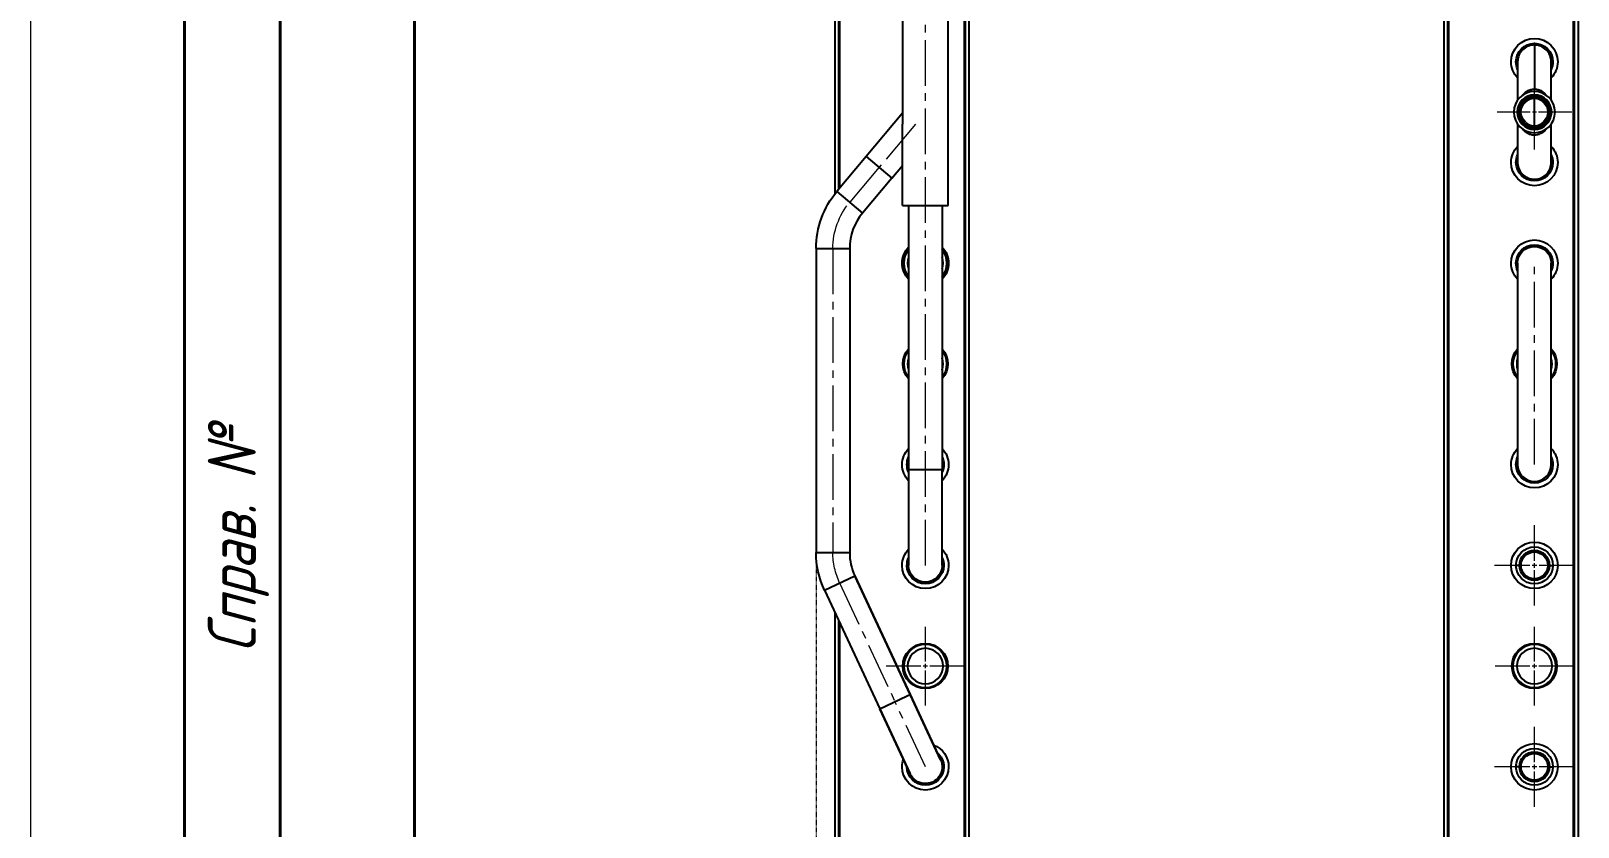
# Model space of a CAD drawing. Header units: millimetres. Extents: x 937859 to 970574, y 987894 to 996517.
# Drawn here: x 942472.9 to 942795.5, y 993261.5 to 993427.5 of the extents above; entities that cross this region are included whole.
import ezdxf

# ---------------------------------------------------------------- set-up
doc = ezdxf.new("R2010")
doc.units = ezdxf.units.MM
doc.header["$LTSCALE"] = 0.5
doc.linetypes.add('CENTER', pattern=[0.6, 0.375, -0.075, 0.075, -0.075])
doc.linetypes.add('CENTER2', pattern=[28.575, 19.05, -3.175, 3.175, -3.175])
doc.layers.add('DIMENSION', color=1, linetype='Continuous')
doc.layers.add('MD_Visible', color=7, linetype='Continuous', lineweight=25)
doc.layers.add('MD_Visible Narrow', color=7, linetype='Continuous', lineweight=25)
doc.styles.add('SSBKN010703MD', font='GOST_A.TTF', dxfattribs={"width": 0.955, "oblique": 15, "height": 12})
doc.styles.get("Standard").update_dxf_attribs({"font": 'GOST_A.TTF', "oblique": 15})
doc.dimstyles.new('SSBKN010703MD', dxfattribs={"dimtxt": 12, "dimasz": 12, "dimexe": 0.1, "dimexo": 0, "dimtad": 1, "dimtxsty": 'SSBKN010703MD', "dimcen": 2.5, "dimadec": 0, "dimazin": 0, "dimtfac": 1, "dimtmove": 0, "dimatfit": 3, "dimfxl": 1, "dimlwd": 9, "dimlwe": 9, "dimarcsym": 0})

# ---------------------------------------------------------------- blocks, each defined once
blk = doc.blocks.new('*U350')
at = {"color": 0, "linetype": 'CENTER2', "lineweight": 5, "transparency": 16777216}
for p, q in [((0, 0.86), (0, 7.8)), ((-7.8, 0), (-0.86, 0)), ((0.86, 0), (7.8, 0)), ((0, -7.8), (0, -0.86))]:
    blk.add_line(p, q, dxfattribs=at)
at = {"color": 0, "linetype": 'Continuous', "lineweight": 5, "transparency": 16777216}
for p, q in [((-0.43, 0), (0.43, 0)), ((0, -0.43), (0, 0.43))]:
    blk.add_line(p, q, dxfattribs=at)
blk = doc.blocks.new('*U351')
at = {"color": 0, "linetype": 'CENTER2', "lineweight": 5, "transparency": 16777216}
for p, q in [((0, 0.97), (0, 8.35)), ((-8.35, 0), (-0.97, 0)), ((0.97, 0), (8.35, 0)), ((0, -8.35), (0, -0.97))]:
    blk.add_line(p, q, dxfattribs=at)
at = {"color": 0, "linetype": 'Continuous', "lineweight": 5, "transparency": 16777216}
for p, q in [((-0.485, 0), (0.485, 0)), ((0, -0.485), (0, 0.485))]:
    blk.add_line(p, q, dxfattribs=at)
blk = doc.blocks.new('*U352')
at = {"color": 0, "linetype": 'CENTER2', "lineweight": 5, "transparency": 16777216}
for p, q in [((0, 0.94), (0, 8.2)), ((-8.2, 0), (-0.94, 0)), ((0.94, 0), (8.2, 0)), ((0, -8.2), (0, -0.94))]:
    blk.add_line(p, q, dxfattribs=at)
at = {"color": 0, "linetype": 'Continuous', "lineweight": 5, "transparency": 16777216}
for p, q in [((-0.47, 0), (0.47, 0)), ((0, -0.47), (0, 0.47))]:
    blk.add_line(p, q, dxfattribs=at)
blk = doc.blocks.new('*U353')
at = {"color": 0, "linetype": 'CENTER2', "lineweight": 5, "transparency": 16777216}
for p, q in [((0, 0.97), (0, 8.35)), ((-8.35, 0), (-0.97, 0)), ((0.97, 0), (8.35, 0)), ((0, -8.35), (0, -0.97))]:
    blk.add_line(p, q, dxfattribs=at)
at = {"color": 0, "linetype": 'Continuous', "lineweight": 5, "transparency": 16777216}
for p, q in [((-0.485, 0), (0.485, 0)), ((0, -0.485), (0, 0.485))]:
    blk.add_line(p, q, dxfattribs=at)
blk = doc.blocks.new('*U331')
at = {"color": 0, "linetype": 'CENTER2', "lineweight": 5, "transparency": 16777216}
for p, q in [((0, 0.94), (0, 8.2)), ((-8.2, 0), (-0.94, 0)), ((0.94, 0), (8.2, 0)), ((0, -8.2), (0, -0.94))]:
    blk.add_line(p, q, dxfattribs=at)
at = {"color": 0, "linetype": 'Continuous', "lineweight": 5, "transparency": 16777216}
for p, q in [((-0.47, 0), (0.47, 0)), ((0, -0.47), (0, 0.47))]:
    blk.add_line(p, q, dxfattribs=at)
blk = doc.blocks.new('*D508')
at = {"color": 0, "linetype": 'CENTER', "lineweight": 9, "ltscale": 0.5, "transparency": 16777216}
for p, q in [((942636.62, 993350.48), (942636.62, 993098.29)), ((942668.51, 993348.65), (942668.51, 993098.29)), ((942648.62, 993098.39), (942656.51, 993098.39))]:
    blk.add_line(p, q, dxfattribs=at)
at = {"color": 0, "linetype": 'CENTER', "lineweight": 5, "ltscale": 0.5, "transparency": 16777216}
for points in [[(942648.62, 993100.39), (942648.62, 993096.39), (942636.62, 993098.39)], [(942656.51, 993100.39), (942656.51, 993096.39), (942668.51, 993098.39)]]:
    blk.add_solid(points, dxfattribs=at)
at = {"layer": 'Defpoints', "color": 0, "linetype": 'CENTER', "lineweight": 5, "ltscale": 0.5, "transparency": 16777216}
for p in [(942636.62, 993350.48), (942668.51, 993348.65), (942668.51, 993098.39)]:
    blk.add_point(p, dxfattribs=at)
at = {"color": 0, "linetype": 'CENTER', "lineweight": 5, "ltscale": 0.5, "transparency": 16777216, "insert": (942652.56, 993105.02), "char_height": 12, "attachment_point": 5, "style": 'SSBKN010703MD'}
blk.add_mtext('32', dxfattribs=at)

msp = doc.modelspace()

# ---------------------------------------------------------------- linework, layer by layer
at = {"lineweight": 9}
msp.add_line((942472.879, 992509.727), (942472.879, 993697.727), dxfattribs=at)
at = {"color": 0, "lineweight": 40}
for p, q in [((942504.879, 993197.727), (942504.879, 993677.727)), ((942524.879, 993197.727), (942524.879, 993677.727)), ((942552.879, 992529.727), (942552.879, 993677.727))]:
    msp.add_line(p, q, dxfattribs=at)
at = {"lineweight": 40}
msp.add_line((942552.879, 992529.727), (942552.879, 993677.727), dxfattribs=at)
at = {"layer": 'MD_Visible', "extrusion": (0, 1, 0)}
for p, q in [((942640.507, 993530.111), (942640.507, 993393.511)), ((942641.307, 993530.111), (942641.307, 993394.485)), ((942667.707, 993530.111), (942667.707, 993231.111)), ((942668.507, 993530.111), (942668.507, 993231.111)), ((942767.527, 993530.111), (942767.527, 993135.111)), ((942768.327, 993530.111), (942768.327, 993135.111)), ((942794.727, 993530.111), (942794.727, 993231.111)), ((942795.527, 993530.111), (942795.527, 993231.111)), ((942654.647, 993448.492), (942654.647, 993408.111)), ((942664.167, 993408.111), (942664.167, 993448.492)), ((942782.927, 993421.11), (942782.927, 993413.109)), ((942789.927, 993413.109), (942789.927, 993421.11)), ((942654.647, 993410.383), (942647.084, 993401.37)), ((942654.647, 993410.383), (942647.084, 993401.37)), ((942654.647, 993391.111), (942654.647, 993408.111)), ((942664.167, 993391.111), (942664.167, 993408.111)), ((942782.927, 993408.113), (942782.927, 993400.112)), ((942789.927, 993400.112), (942789.927, 993408.113)), ((942647.084, 993401.37), (942640.951, 993394.061)), ((942647.084, 993401.37), (942640.951, 993394.061)), ((942652.446, 993396.87), (942654.647, 993399.493)), ((942652.446, 993396.87), (942654.647, 993399.493)), ((942652.446, 993396.87), (942646.314, 993389.562)), ((942652.446, 993396.87), (942646.314, 993389.562)), ((942654.647, 993391.111), (942664.167, 993391.111)), ((942655.907, 993391.111), (942655.907, 993336.111)), ((942662.907, 993391.111), (942662.907, 993336.111)), ((942636.623, 993382.17), (942636.623, 993318.79)), ((942643.623, 993382.17), (942643.623, 993318.79)), ((942782.927, 993379.111), (942782.927, 993337.111)), ((942789.927, 993337.111), (942789.927, 993379.111)), ((942655.907, 993336.111), (942655.907, 993316.111)), ((942662.907, 993316.111), (942662.907, 993336.111)), ((942644.701, 993313.93), (942656.24, 993289.184)), ((942638.356, 993310.972), (942649.895, 993286.226)), ((942640.507, 993306.36), (942640.507, 993135.111)), ((942641.307, 993304.645), (942641.307, 993135.111)), ((942662.579, 993275.59), (942656.24, 993289.184)), ((942649.895, 993286.226), (942656.235, 993272.632))]:
    msp.add_line(p, q, dxfattribs=at)
at = {"layer": 'MD_Visible', "linetype": 'CENTER2', "lineweight": 5, "extrusion": (0, 1, 0)}
for p, q in [((942659.407, 993316.111), (942659.407, 993505.111)), ((942657.328, 993408.133), (942649.765, 993399.12)), ((942649.765, 993399.12), (942643.633, 993391.812)), ((942640.123, 993382.17), (942640.123, 993318.79)), ((942786.427, 993337.111), (942786.427, 993379.111))]:
    msp.add_line(p, q, dxfattribs=at)
at = {"layer": 'MD_Visible', "extrusion": (-2.27384e-16, 5.38727e-42, -1)}
for radius in [4.3, 3.6]:
    msp.add_circle((-942786.427, 993410.611), radius, dxfattribs=at)
for centre, radius, start, end in [((-942786.427, 993421.111), 4.85, 0, 180), ((-942786.427, 993421.111), 3.846, 0, 180), ((-942786.427, 993421.111), 4.85, 316.19083, 0), ((-942786.427, 993421.111), 3.846, 335.51338, 0), ((-942786.427, 993421.111), 3.846, 180, 204.48662), ((-942786.427, 993421.111), 4.85, 180, 223.80917), ((-942786.427, 993400.111), 4.85, 0, 43.80917), ((-942786.427, 993400.111), 3.846, 0, 24.48662), ((-942786.427, 993400.111), 4.85, 136.19083, 180), ((-942786.427, 993400.111), 3.846, 155.51338, 180), ((-942786.427, 993400.111), 4.85, 180, 0), ((-942786.427, 993400.111), 3.846, 180, 0), ((-942786.427, 993379.111), 4.85, 0, 180), ((-942786.427, 993379.111), 3.846, 0, 180), ((-942786.427, 993379.111), 4.85, 316.19083, 0), ((-942786.427, 993379.111), 3.846, 335.51338, 0), ((-942786.427, 993379.111), 3.846, 180, 204.48662), ((-942786.427, 993379.111), 4.85, 180, 223.80917), ((-942786.427, 993337.111), 4.85, 0, 43.80917), ((-942786.427, 993337.111), 4.85, 136.19083, 180), ((-942786.427, 993337.111), 4.85, 180, 0), ((-942786.427, 993337.111), 3.846, 0, 24.48662), ((-942786.427, 993337.111), 3.846, 180, 0), ((-942786.427, 993337.111), 3.846, 155.51338, 180), ((-942786.427, 993316.111), 4.85, 0, 180), ((-942786.427, 993316.111), 3.846, 0, 180), ((-942786.427, 993316.111), 3.14, 0, 180), ((-942786.427, 993316.111), 2.79, 0, 180), ((-942786.427, 993316.111), 4.85, 180, 0), ((-942786.427, 993316.111), 3.846, 180, 0), ((-942786.427, 993316.111), 3.14, 180, 0), ((-942786.427, 993316.111), 2.79, 180, 0), ((-942786.427, 993274.111), 4.85, 0, 180), ((-942786.427, 993274.111), 3.846, 0, 180), ((-942786.427, 993274.111), 3.14, 0, 180), ((-942786.427, 993274.111), 2.79, 0, 180), ((-942786.427, 993274.111), 4.85, 180, 0), ((-942786.427, 993274.111), 3.846, 180, 0), ((-942786.427, 993274.111), 3.14, 180, 0), ((-942786.427, 993274.111), 2.79, 180, 0)]:
    msp.add_arc(centre, radius, start, end, dxfattribs=at)
at = {"layer": 'MD_Visible', "extrusion": (-2.27384e-16, 0, -1)}
for start, end in [(312.06166, 47.93906), (132.06166, 227.93906)]:
    msp.add_arc((-942786.427, 993410.611), 2.8, start, end, dxfattribs=at)
at = {"layer": 'MD_Visible'}
for centre, radius, start, end in [((942786.427, 993410.611), 2.8, 132.05894, 132.06094), ((942786.427, 993410.611), 2.8, 312.05894, 312.06094), ((942655.123, 993382.17), 11.5, 140, 180), ((942655.123, 993382.17), 11.5, 140, 180), ((942659.407, 993379.111), 4.5, 141.05756, 218.94244), ((942659.407, 993379.111), 4.5, 321.05756, 38.94244), ((942659.407, 993379.111), 3.7, 161.07536, 198.92464), ((942659.407, 993379.111), 3.7, 341.07536, 18.92464), ((942659.407, 993358.111), 4.5, 141.05756, 218.94244), ((942659.407, 993358.111), 3.7, 161.07536, 198.92464), ((942659.407, 993358.111), 4.5, 321.05756, 38.94244), ((942659.407, 993358.111), 3.7, 341.07536, 18.92464), ((942786.427, 993358.111), 4.5, 141.05756, 218.94244), ((942786.427, 993358.111), 3.7, 161.07536, 198.92464), ((942786.427, 993358.111), 4.5, 321.05756, 38.94244), ((942786.427, 993358.111), 3.7, 341.07536, 18.92464), ((942786.427, 993337.111), 3.5, 180, 0), ((942655.123, 993318.79), 11.5, 180, 205), ((942659.407, 993295.111), 4.5, 90, 270), ((942659.407, 993295.111), 3.7, 90, 270), ((942659.407, 993295.111), 4.5, 270, 90), ((942659.407, 993295.111), 3.7, 270, 90), ((942786.427, 993295.111), 4.5, 90, 270), ((942786.427, 993295.111), 3.7, 90, 270), ((942786.427, 993295.111), 4.5, 270, 90), ((942786.427, 993295.111), 3.7, 270, 90)]:
    msp.add_arc(centre, radius, start, end, dxfattribs=at)
at = {"layer": 'MD_Visible', "extrusion": (-2.39831e-16, 5.38793e-42, -1)}
msp.add_arc((-942655.123, 993382.17), 18.5, 0, 40, dxfattribs=at)
msp.add_arc((-942655.123, 993382.17), 18.5, 0, 40, dxfattribs=at)
at = {"layer": 'MD_Visible', "linetype": 'CENTER2', "lineweight": 5, "extrusion": (-2.39831e-16, 5.38793e-42, -1)}
msp.add_arc((-942655.123, 993382.17), 15, 0, 40, dxfattribs=at)
at = {"layer": 'MD_Visible', "extrusion": (-2.39831e-16, 5.38682e-42, -1)}
for centre, radius, start, end in [((-942659.407, 993379.111), 4.85, 0, 43.80912), ((-942659.407, 993379.111), 4.85, 136.19088, 180), ((-942659.407, 993379.111), 4.85, 316.19088, 0), ((-942659.407, 993379.111), 4.85, 180, 223.80912), ((-942659.407, 993337.111), 4.85, 0, 43.80917), ((-942659.407, 993337.111), 4.85, 136.19083, 180), ((-942659.407, 993337.111), 4.85, 316.19083, 0), ((-942659.407, 993337.111), 3.846, 0, 24.48662), ((-942659.407, 993337.111), 3.846, 335.51338, 0), ((-942659.407, 993337.111), 3.846, 155.51338, 180), ((-942659.407, 993337.111), 3.846, 180, 204.48662), ((-942659.407, 993337.111), 4.85, 180, 223.80917), ((-942659.407, 993316.111), 4.85, 0, 43.80917), ((-942659.407, 993316.111), 3.846, 0, 24.48662), ((-942659.407, 993316.111), 4.85, 136.19083, 180), ((-942659.407, 993316.111), 3.846, 155.51338, 180), ((-942659.407, 993316.111), 4.85, 180, 0), ((-942659.407, 993316.111), 3.846, 180, 0), ((-942659.407, 993274.111), 4.85, 111.19083, 180), ((-942659.407, 993274.111), 4.85, 0, 18.80917), ((-942659.407, 993274.111), 3.846, 130.51338, 180), ((-942659.407, 993274.111), 4.85, 180, 0), ((-942659.407, 993274.111), 3.846, 180, 359.48662)]:
    msp.add_arc(centre, radius, start, end, dxfattribs=at)
at = {"layer": 'MD_Visible', "extrusion": (-2.27384e-16, -5.36674e-37, -1)}
msp.add_arc((-942786.427, 993379.111), 3.5, 0, 180, dxfattribs=at)
at = {"layer": 'MD_Visible', "extrusion": (-2.39831e-16, 6.48856e-42, -1)}
msp.add_arc((-942655.123, 993318.79), 18.5, 335, 0, dxfattribs=at)
at = {"layer": 'MD_Visible', "linetype": 'CENTER2', "lineweight": 5, "extrusion": (-2.39831e-16, 6.48856e-42, -1)}
msp.add_arc((-942655.123, 993318.79), 15, 335, 0, dxfattribs=at)
at = {"layer": 'MD_Visible', "extrusion": (-2.39831e-16, 1.07736e-41, -1)}
for start, end in [(270, 0), (180, 270)]:
    msp.add_arc((-942659.407, 993316.111), 3.5, start, end, dxfattribs=at)
at = {"layer": 'MD_Visible', "extrusion": (-2.39831e-16, 0, -1)}
msp.add_arc((-942659.407, 993274.111), 3.5, 155, 335, dxfattribs=at)
at = {"layer": 'MD_Visible'}
for points, knots in [([(942786.427, 993413.46), (942786.236, 993413.46), (942786.05, 993413.438), (942785.863, 993413.395), (942785.664, 993413.349), (942785.475, 993413.281), (942785.295, 993413.194), (942785.198, 993413.148), (942785.103, 993413.095), (942785.014, 993413.04), (942784.917, 993412.979), (942784.827, 993412.915), (942784.742, 993412.85), (942784.675, 993412.797), (942784.611, 993412.743), (942784.552, 993412.69)], [0, 0, 0, 0, 0.26422192, 0.26422192, 0.26422192, 0.54647378, 0.54647378, 0.54647378, 0.69955615, 0.69955615, 0.69955615, 0.86631542, 0.86631542, 0.86631542, 0.99994064, 0.99994064, 0.99994064, 0.99994064]), ([(942788.303, 993412.69), (942788.245, 993412.742), (942788.183, 993412.794), (942788.119, 993412.844), (942787.954, 993412.973), (942787.766, 993413.094), (942787.567, 993413.191), (942787.388, 993413.278), (942787.201, 993413.346), (942787.003, 993413.393), (942786.816, 993413.437), (942786.622, 993413.46), (942786.427, 993413.46)], [0, 0, 0, 0, 0.1247467, 0.1247467, 0.1247467, 0.4437086, 0.4437086, 0.4437086, 0.7303071, 0.7303071, 0.7303071, 1, 1, 1, 1]), ([(942784.551, 993408.532), (942784.61, 993408.479), (942784.671, 993408.427), (942784.736, 993408.377), (942784.9, 993408.248), (942785.088, 993408.127), (942785.287, 993408.031), (942785.466, 993407.944), (942785.654, 993407.875), (942785.852, 993407.829), (942786.038, 993407.785), (942786.232, 993407.762), (942786.427, 993407.762)], [0, 0, 0, 0, 0.1247467, 0.1247467, 0.1247467, 0.4437086, 0.4437086, 0.4437086, 0.7303071, 0.7303071, 0.7303071, 1, 1, 1, 1]), ([(942786.427, 993407.762), (942786.618, 993407.762), (942786.805, 993407.783), (942786.991, 993407.826), (942787.19, 993407.872), (942787.38, 993407.941), (942787.559, 993408.027), (942787.657, 993408.074), (942787.751, 993408.126), (942787.84, 993408.182), (942787.937, 993408.242), (942788.028, 993408.306), (942788.112, 993408.372), (942788.18, 993408.424), (942788.243, 993408.478), (942788.303, 993408.532)], [0, 0, 0, 0, 0.26422192, 0.26422192, 0.26422192, 0.54647378, 0.54647378, 0.54647378, 0.69955615, 0.69955615, 0.69955615, 0.86631542, 0.86631542, 0.86631542, 0.99994064, 0.99994064, 0.99994064, 0.99994064])]:
    msp.add_open_spline(points, degree=3, knots=knots, dxfattribs=at)
at = {"layer": 'MD_Visible Narrow', "extrusion": (0, 1, 0)}
for p, q in [((942667.507, 993492.761), (942667.507, 993245.461)), ((942794.527, 993492.761), (942794.527, 993245.461)), ((942641.507, 993450.261), (942641.507, 993394.723)), ((942768.527, 993450.261), (942768.527, 993134.111)), ((942786.427, 993424.61), (942786.427, 993415.423)), ((942782.927, 993421.111), (942782.581, 993421.111)), ((942789.927, 993421.111), (942790.273, 993421.111)), ((942786.427, 993413.728), (942786.427, 993414.058)), ((942786.427, 993413.46), (942786.427, 993413.728)), ((942786.427, 993407.762), (942786.427, 993413.46)), ((942786.427, 993407.762), (942786.427, 993407.493)), ((942786.427, 993407.493), (942786.427, 993407.164)), ((942786.427, 993405.799), (942786.427, 993405.799)), ((942647.084, 993401.37), (942652.446, 993396.87)), ((942647.084, 993401.37), (942652.446, 993396.87)), ((942782.927, 993400.111), (942782.581, 993400.111)), ((942789.927, 993400.111), (942790.273, 993400.111)), ((942640.951, 993394.061), (942646.314, 993389.562)), ((942640.951, 993394.061), (942646.314, 993389.562)), ((942636.623, 993382.17), (942643.623, 993382.17)), ((942636.623, 993382.17), (942643.623, 993382.17)), ((942782.927, 993379.111), (942782.581, 993379.111)), ((942789.927, 993379.111), (942790.273, 993379.111)), ((942655.907, 993337.111), (942655.561, 993337.111)), ((942662.907, 993337.111), (942663.253, 993337.111)), ((942782.927, 993337.111), (942782.581, 993337.111)), ((942789.927, 993337.111), (942790.273, 993337.111)), ((942655.907, 993336.111), (942659.407, 993336.111)), ((942659.407, 993336.111), (942662.907, 993336.111)), ((942636.623, 993318.79), (942642.804, 993318.79)), ((942642.804, 993318.79), (942643.623, 993318.79)), ((942638.356, 993310.972), (942644.701, 993313.93)), ((942656.24, 993289.184), (942644.701, 993313.93)), ((942655.907, 993316.111), (942655.561, 993316.111)), ((942662.907, 993316.111), (942663.253, 993316.111)), ((942783.287, 993316.111), (942782.581, 993316.111)), ((942783.637, 993316.111), (942783.287, 993316.111)), ((942789.217, 993316.111), (942789.567, 993316.111)), ((942789.567, 993316.111), (942790.273, 993316.111)), ((942638.356, 993310.972), (942649.895, 993286.226)), ((942641.507, 993304.216), (942641.507, 993134.111)), ((942659.407, 993299.811), (942659.407, 993299.611)), ((942786.427, 993299.811), (942786.427, 993299.611)), ((942649.895, 993286.226), (942655.497, 993288.838)), ((942655.497, 993288.838), (942656.24, 993289.184)), ((942656.24, 993289.184), (942662.579, 993275.59)), ((942659.407, 993290.411), (942659.407, 993290.611)), ((942786.427, 993290.411), (942786.427, 993290.611)), ((942656.235, 993272.632), (942649.895, 993286.226)), ((942783.287, 993274.111), (942782.581, 993274.111)), ((942783.637, 993274.111), (942783.287, 993274.111)), ((942789.217, 993274.111), (942789.567, 993274.111)), ((942789.567, 993274.111), (942790.273, 993274.111))]:
    msp.add_line(p, q, dxfattribs=at)
at = {"layer": 'MD_Visible Narrow', "linetype": 'CENTER2', "lineweight": 5, "extrusion": (0, 1, 0)}
for p in [(942641.529, 993312.451), (942659.407, 993274.111)]:
    msp.add_line(p, (942653.068, 993287.705), dxfattribs=at)
at = {"layer": 'MD_Visible Narrow'}
for radius, start, end in [(3.447, 90, 270), (3.118, 90, 270), (3.118, 270, 90)]:
    msp.add_arc((942786.427, 993410.611), radius, start, end, dxfattribs=at)
at = {"layer": 'MD_Visible Narrow', "extrusion": (-2.27384e-16, 0, -1)}
msp.add_arc((-942786.427, 993410.611), 3.447, 90, 270, dxfattribs=at)
at = {"layer": 'MD_Visible Narrow', "extrusion": (-2.39831e-16, 5.3839e-42, -1)}
for centre, start, end in [((-942659.407, 993379.111), 318.13169, 41.86831), ((-942659.407, 993379.111), 138.13169, 221.86831), ((-942659.407, 993358.111), 318.13169, 41.86831), ((-942659.407, 993358.111), 138.13169, 221.86831), ((-942659.407, 993295.111), 270, 90), ((-942659.407, 993295.111), 90, 270)]:
    msp.add_arc(centre, 4.7, start, end, dxfattribs=at)
at = {"layer": 'MD_Visible Narrow', "extrusion": (-2.27384e-16, 5.38435e-42, -1)}
for centre, start, end in [((-942786.427, 993358.111), 318.13169, 41.86831), ((-942786.427, 993358.111), 138.13169, 221.86831), ((-942786.427, 993295.111), 270, 90), ((-942786.427, 993295.111), 90, 270)]:
    msp.add_arc(centre, 4.7, start, end, dxfattribs=at)
at = {"layer": 'MD_Visible Narrow'}
for points, knots in [([(942786.427, 993424.61), (942786.425, 993424.61), (942786.423, 993424.61), (942785.965, 993424.609), (942785.512, 993424.519), (942784.667, 993424.17), (942784.282, 993423.913), (942783.632, 993423.265), (942783.373, 993422.879), (942783.019, 993422.029), (942782.927, 993421.572), (942782.927, 993421.111)], [-0.55155936, -0.55155936, -0.55155936, -0.55155936, -0.55095884, -0.55095884, -0.41396223, -0.41396223, -0.27652288, -0.27652288, -0.1385178, -0.1385178, -0.00011308, -0.00011308, -0.00011308, -0.00011308]), ([(942789.927, 993421.111), (942789.927, 993421.347), (942789.903, 993421.584), (942789.807, 993422.051), (942789.734, 993422.28), (942789.459, 993422.916), (942789.201, 993423.292), (942788.553, 993423.927), (942788.17, 993424.179), (942787.33, 993424.522), (942786.881, 993424.61), (942786.427, 993424.61)], [-1.10264852, -1.10264852, -1.10264852, -1.10264852, -1.03161391, -1.03161391, -0.95960528, -0.95960528, -0.82383402, -0.82383402, -0.68758881, -0.68758881, -0.55155936, -0.55155936, -0.55155936, -0.55155936]), ([(942789.927, 993421.111), (942789.927, 993421.347), (942789.903, 993421.584), (942789.807, 993422.051), (942789.734, 993422.28), (942789.459, 993422.916), (942789.201, 993423.292), (942788.553, 993423.927), (942788.17, 993424.179), (942787.33, 993424.522), (942786.881, 993424.61), (942786.427, 993424.61)], [-1.10264852, -1.10264852, -1.10264852, -1.10264852, -1.03161391, -1.03161391, -0.95960528, -0.95960528, -0.82383402, -0.82383402, -0.68758881, -0.68758881, -0.55155936, -0.55155936, -0.55155936, -0.55155936]), ([(942783.974, 993414.142), (942784.071, 993414.265), (942784.175, 993414.381), (942784.284, 993414.489), (942784.38, 993414.584), (942784.48, 993414.673), (942784.585, 993414.756), (942784.691, 993414.84), (942784.803, 993414.918), (942784.917, 993414.987), (942785.147, 993415.127), (942785.39, 993415.236), (942785.646, 993415.311), (942785.905, 993415.386), (942786.165, 993415.423), (942786.427, 993415.423)], [0.58320472, 0.58320472, 0.58320472, 0.58320472, 0.64868095, 0.64868095, 0.64868095, 0.70629338, 0.70629338, 0.70629338, 0.76428382, 0.76428382, 0.76428382, 0.88153262, 0.88153262, 0.88153262, 1, 1, 1, 1]), ([(942786.427, 993415.423), (942786.697, 993415.423), (942786.967, 993415.384), (942787.224, 993415.308), (942787.48, 993415.234), (942787.72, 993415.126), (942787.949, 993414.986), (942787.974, 993414.971), (942787.999, 993414.955), (942788.024, 993414.939), (942788.221, 993414.811), (942788.408, 993414.658), (942788.579, 993414.487), (942788.687, 993414.379), (942788.79, 993414.262), (942788.886, 993414.138)], [0, 0, 0, 0, 0.11879952, 0.11879952, 0.11879952, 0.23701534, 0.23701534, 0.23701534, 0.25, 0.25, 0.25, 0.35326443, 0.35326443, 0.35326443, 0.41838836, 0.41838836, 0.41838836, 0.41838836]), ([(942788.883, 993407.081), (942788.786, 993406.957), (942788.682, 993406.839), (942788.572, 993406.731), (942788.476, 993406.636), (942788.375, 993406.547), (942788.269, 993406.465), (942788.163, 993406.382), (942788.051, 993406.305), (942787.937, 993406.236), (942787.706, 993406.097), (942787.462, 993405.991), (942787.208, 993405.916), (942787.137, 993405.895), (942787.067, 993405.877), (942786.997, 993405.862), (942786.807, 993405.82), (942786.615, 993405.799), (942786.422, 993405.799), (942786.394, 993405.799), (942786.365, 993405.799), (942786.337, 993405.8), (942786.098, 993405.808), (942785.859, 993405.846), (942785.63, 993405.913), (942785.374, 993405.988), (942785.134, 993406.096), (942784.906, 993406.235), (942784.861, 993406.262), (942784.817, 993406.29), (942784.774, 993406.32), (942784.597, 993406.44), (942784.429, 993406.58), (942784.275, 993406.734), (942784.225, 993406.784), (942784.177, 993406.836), (942784.129, 993406.89), (942784.075, 993406.95), (942784.021, 993407.016), (942783.969, 993407.083)], [0.28730789, 0.28730789, 0.28730789, 0.28730789, 0.31980086, 0.31980086, 0.31980086, 0.34811703, 0.34811703, 0.34811703, 0.37664758, 0.37664758, 0.37664758, 0.43454838, 0.43454838, 0.43454838, 0.45051715, 0.45051715, 0.45051715, 0.49359868, 0.49359868, 0.49359868, 0.5, 0.5, 0.5, 0.55347917, 0.55347917, 0.55347917, 0.61334281, 0.61334281, 0.61334281, 0.625, 0.625, 0.625, 0.67225613, 0.67225613, 0.67225613, 0.6875, 0.6875, 0.6875, 0.70473963, 0.70473963, 0.70473963, 0.70473963]), ([(942782.927, 993400.111), (942782.927, 993400.062), (942782.928, 993400.013), (942782.949, 993399.524), (942783.05, 993399.092), (942783.41, 993398.284), (942783.666, 993397.916), (942784.306, 993397.291), (942784.686, 993397.043), (942785.522, 993396.7), (942785.973, 993396.612), (942786.427, 993396.612), (942786.793, 993396.612), (942787.157, 993396.669), (942787.847, 993396.892), (942788.17, 993397.055), (942788.84, 993397.534), (942789.159, 993397.875), (942789.647, 993398.663), (942789.81, 993399.102), (942789.913, 993399.742), (942789.927, 993399.926), (942789.927, 993400.111)], [-0.5513249, -0.5513249, -0.5513249, -0.5513249, -0.5365825, -0.5365825, -0.4046012, -0.4046012, -0.2712647, -0.2712647, -0.1363617, -0.1363617, 0, 0, 0, 0.1097354, 0.1097354, 0.2176414, 0.2176414, 0.356669, 0.356669, 0.4956379, 0.4956379, 0.5511836, 0.5511836, 0.5511836, 0.5511836])]:
    msp.add_open_spline(points, degree=3, knots=knots, dxfattribs=at)
for points in [[(942782.927, 993421.111), (942782.927, 993421.11), (942782.927, 993421.11), (942782.927, 993421.11)], [(942782.927, 993421.111), (942782.927, 993421.11), (942782.927, 993421.11), (942782.927, 993421.11)], [(942789.927, 993421.11), (942789.927, 993421.11), (942789.927, 993421.11), (942789.927, 993421.111)], [(942782.927, 993400.112), (942782.927, 993400.111), (942782.927, 993400.111), (942782.927, 993400.111)], [(942789.927, 993400.111), (942789.927, 993400.111), (942789.927, 993400.111), (942789.927, 993400.112)], [(942789.927, 993400.111), (942789.927, 993400.111), (942789.927, 993400.111), (942789.927, 993400.112)]]:
    msp.add_open_spline(points, degree=3, dxfattribs=at)

# ---------------------------------------------------------------- block references
at = {"linetype": 'CENTER2', "lineweight": 5, "extrusion": (-2.27384e-16, 1.39233e-32, -1)}
for name, p in [('*U350', (-942786.427, 993410.611)), ('*U351', (-942786.427, 993316.111)), ('*U352', (-942786.427, 993295.111)), ('*U353', (-942786.427, 993274.111))]:
    msp.add_blockref(name, p, dxfattribs=at)
at = {"linetype": 'CENTER2', "lineweight": 5, "extrusion": (-2.39831e-16, 1.46854e-32, -1)}
msp.add_blockref('*U331', (-942659.407, 993295.111), dxfattribs=at)

# ---------------------------------------------------------------- texts
at = {"layer": 'DIMENSION', "color": 250, "linetype": 'CENTER', "ltscale": 0.25, "insert": (942509.793, 993297.895), "char_height": 10, "attachment_point": 1, "rotation": 90}
msp.add_mtext_dynamic_manual_height_columns('\\pt2.5;{\\C0;Справ. №}', width=77.83678, gutter_width=240, heights=[0], dxfattribs=at)

# ---------------------------------------------------------------- dimensions: what is measured, and where the dimension line sits
at = {"linetype": 'CENTER', "lineweight": 5, "ltscale": 0.5}
dim = msp.add_linear_dim(base=(942668.507, 993098.395), p1=(942636.623, 993350.48), p2=(942668.507, 993348.649), text='32', dimstyle='SSBKN010703MD', dxfattribs=at)
dim.commit()
dim.dimension.update_dxf_attribs({"geometry": '*D508', "text_midpoint": (942652.565, 993105.024)})

doc.saveas('drawing.dxf')
